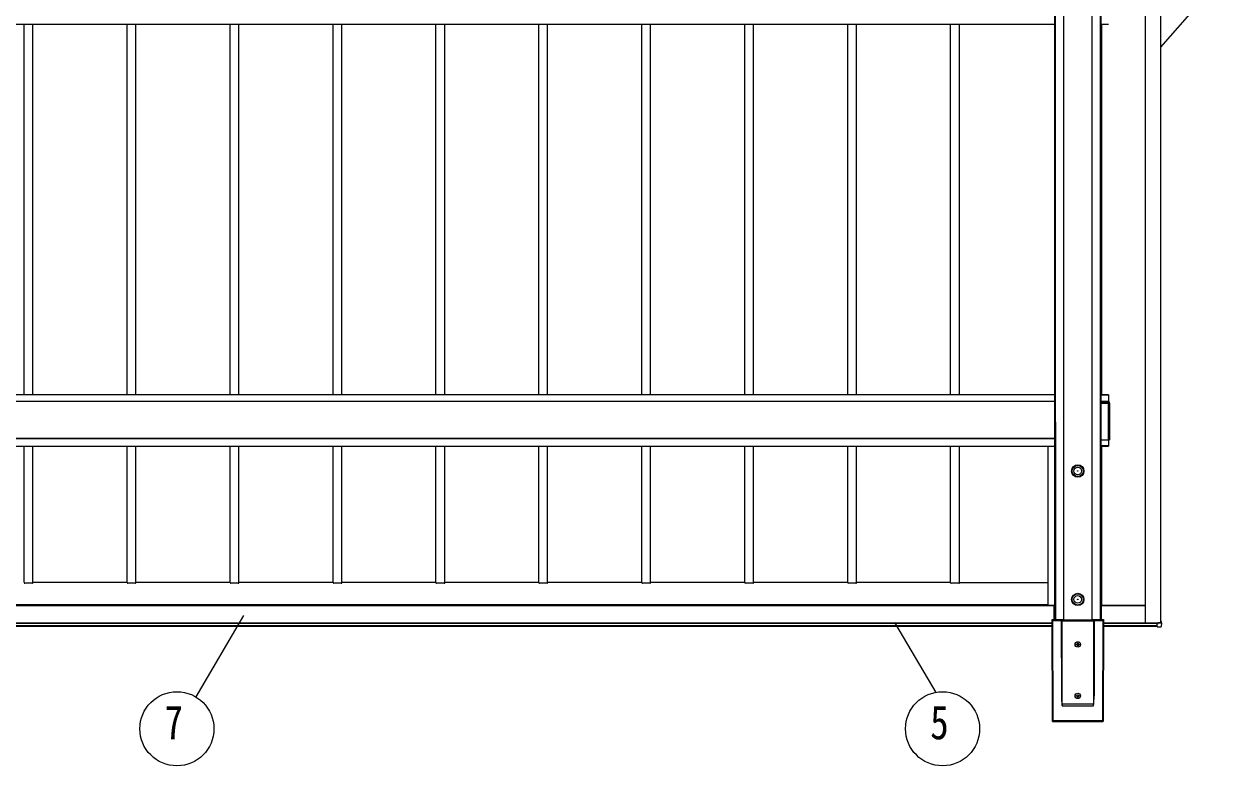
# Model space of a CAD drawing. Units: millimetres, scale not verified. Extents: x -8410 to 8410, y -5940 to 5940.
# Drawn here: x -5469 to -3119, y 76 to 1517 of the extents above; entities that cross this region are included whole.
import ezdxf
from ezdxf.enums import TextEntityAlignment as Align

# ---------------------------------------------------------------- set-up
doc = ezdxf.new("R2010")
doc.units = ezdxf.units.MM
doc.header["$LTSCALE"] = 30
doc.layers.add('0-5_YKK_A1', color=4, linetype='Continuous')
doc.layers.add('0-6_YKK_D', color=6, linetype='Continuous')
doc.styles.add('ＭＳ ゴシック', font='')
doc.styles.get('ＭＳ ゴシック').set_extended_font_data('MS Gothic')

msp = doc.modelspace()

# ---------------------------------------------------------------- linework, layer by layer
at = {"layer": '0-5_YKK_A1'}
for p, q in [((-3290.96, 1959.99), (-3290.96, 353.03)), ((-3260.96, 1958.91), (-3260.96, 353.97)), ((-3378.16, 1707.49), (-3378.16, 360.39)), ((-3376.96, 1707.49), (-3376.96, 360.39)), ((-3449.46, 1589.72), (-3449.46, 358.74)), ((-3394.46, 1589.72), (-3394.46, 358.74)), ((-6664.96, 1517.18), (-3466.96, 1517.18)), ((-5468.96, 797.02), (-5468.96, 1517.18)), ((-5451.96, 797.02), (-5451.96, 1517.18)), ((-5268.96, 797.02), (-5268.96, 1517.18)), ((-5251.96, 797.02), (-5251.96, 1517.18)), ((-5068.96, 797.02), (-5068.96, 1517.18)), ((-5051.96, 797.02), (-5051.96, 1517.18)), ((-4868.96, 797.02), (-4868.96, 1517.18)), ((-4851.96, 797.02), (-4851.96, 1517.18)), ((-4668.96, 797.02), (-4668.96, 1517.18)), ((-4651.96, 797.02), (-4651.96, 1517.18)), ((-4468.96, 797.02), (-4468.96, 1517.18)), ((-4451.96, 797.02), (-4451.96, 1517.18)), ((-4268.96, 797.02), (-4268.96, 1517.18)), ((-4251.96, 797.02), (-4251.96, 1517.18)), ((-4068.96, 797.02), (-4068.96, 1517.18)), ((-4051.96, 797.02), (-4051.96, 1517.18)), ((-3868.96, 797.02), (-3868.96, 1517.18)), ((-3851.96, 797.02), (-3851.96, 1517.18)), ((-3668.96, 797.02), (-3668.96, 1517.18)), ((-3651.96, 797.02), (-3651.96, 1517.18)), ((-3376.96, 1517.18), (-3361.96, 1517.18)), ((-3375.96, 1517.18), (-3375.96, 797.02)), ((-3361.96, 1517.65), (-3361.96, 1517.18)), ((-3466.96, 797.02), (-6664.96, 797.02)), ((-3466.96, 797.02), (-6664.96, 797.02)), ((-3466.96, 784.03), (-6664.96, 784.03)), ((-3361.96, 797.02), (-3376.96, 797.02)), ((-3361.96, 797.02), (-3376.96, 797.02)), ((-3361.96, 796.97), (-3376.96, 796.97)), ((-3361.96, 796.44), (-3376.96, 796.44)), ((-3361.96, 783.96), (-3376.96, 783.96)), ((-3361.96, 781.86), (-3376.96, 781.86)), ((-3376.96, 780), (-3376.96, 780)), ((-3376.46, 780.47), (-3362.26, 780.47)), ((-3376.46, 780.39), (-3376.46, 780.47)), ((-3376.46, 780.39), (-3361.96, 780.39)), ((-3361.96, 797.02), (-3361.96, 796.97)), ((-3361.96, 797.02), (-3361.96, 797.02)), ((-3361.96, 796.97), (-3361.96, 796.44)), ((-3361.96, 796.44), (-3361.96, 783.96)), ((-3361.96, 783.96), (-3361.96, 782.43)), ((-3361.96, 780.49), (-3361.96, 782.43)), ((-3361.96, 709.49), (-3361.96, 780.39)), ((-3360.46, 780.47), (-3360.46, 782.59)), ((-3360.46, 780.47), (-3360.46, 709.57)), ((-3465.46, 743.52), (-3465.46, 360.39)), ((-6664.96, 712.3), (-3466.96, 712.3)), ((-3466.96, 712.27), (-6664.96, 712.27)), ((-3376.46, 709.49), (-3361.96, 709.49)), ((-3361.96, 709.49), (-3361.96, 697.58)), ((-6664.96, 697.1), (-3466.96, 697.1)), ((-5468.96, 432.25), (-5468.96, 697.1)), ((-5451.96, 430.6), (-5451.96, 697.1)), ((-5268.96, 432.25), (-5268.96, 697.1)), ((-5251.96, 430.6), (-5251.96, 697.1)), ((-5068.96, 432.25), (-5068.96, 697.1)), ((-5051.96, 430.6), (-5051.96, 697.1)), ((-4868.96, 432.25), (-4868.96, 697.1)), ((-4851.96, 430.6), (-4851.96, 697.1)), ((-4668.96, 432.25), (-4668.96, 697.1)), ((-4651.96, 430.6), (-4651.96, 697.1)), ((-4468.96, 432.25), (-4468.96, 697.1)), ((-4451.96, 430.6), (-4451.96, 697.1)), ((-4268.96, 432.25), (-4268.96, 697.1)), ((-4251.96, 430.6), (-4251.96, 697.1)), ((-4068.96, 432.25), (-4068.96, 697.1)), ((-4051.96, 430.6), (-4051.96, 697.1)), ((-3868.96, 432.25), (-3868.96, 697.1)), ((-3851.96, 430.6), (-3851.96, 697.1)), ((-3668.96, 432.25), (-3668.96, 697.1)), ((-3651.96, 430.6), (-3651.96, 697.1)), ((-3479.96, 697.1), (-3479.96, 387.59)), ((-3361.96, 697.58), (-3376.96, 697.58)), ((-3376.96, 697.1), (-3361.96, 697.1)), ((-3375.96, 697.1), (-3375.96, 387.59)), ((-3361.96, 697.58), (-3361.96, 697.1)), ((-5452.96, 430.55), (-5467.96, 430.55)), ((-5269.26, 432.25), (-5451.96, 432.25)), ((-5252.96, 430.55), (-5267.96, 430.55)), ((-5069.26, 432.25), (-5251.96, 432.25)), ((-5052.96, 430.55), (-5067.96, 430.55)), ((-4869.26, 432.25), (-5051.96, 432.25)), ((-4852.96, 430.55), (-4867.96, 430.55)), ((-4669.26, 432.25), (-4851.96, 432.25)), ((-4652.96, 430.55), (-4667.96, 430.55)), ((-4469.26, 432.25), (-4651.96, 432.25)), ((-4452.96, 430.55), (-4467.96, 430.55)), ((-4269.26, 432.25), (-4451.96, 432.25)), ((-4252.96, 430.55), (-4267.96, 430.55)), ((-4069.26, 432.25), (-4251.96, 432.25)), ((-4052.96, 430.55), (-4067.96, 430.55)), ((-3869.26, 432.25), (-4051.96, 432.25)), ((-3852.96, 430.55), (-3867.96, 430.55)), ((-3669.26, 432.25), (-3851.96, 432.25)), ((-3652.96, 430.55), (-3667.96, 430.55)), ((-3651.96, 432.25), (-3479.96, 432.25)), ((-3467.96, 387.59), (-6663.96, 387.59)), ((-3467.96, 387.59), (-6663.96, 387.59)), ((-3467.96, 387.54), (-6663.96, 387.54)), ((-3467.96, 387.02), (-6663.96, 387.02)), ((-3479.96, 388.83), (-6651.96, 388.83)), ((-3479.96, 388.73), (-6651.96, 388.73)), ((-3467.96, 387.02), (-3467.96, 387.54)), ((-3467.96, 360.39), (-3467.96, 387.02)), ((-3375.96, 360.39), (-3375.96, 387.59)), ((-3290.96, 387.59), (-3375.96, 387.59)), ((-3290.96, 387.02), (-3375.96, 387.02)), ((-3290.96, 387.59), (-3356.96, 387.59)), ((-3290.96, 387.54), (-3356.96, 387.54)), ((-3471.82, 352.86), (-6660.1, 352.86)), ((-3471.82, 352.55), (-6660.1, 352.55)), ((-3471.21, 161.98), (-3471.85, 360.39)), ((-3471.85, 360.39), (-3450.59, 360.39)), ((-3471.21, 161.98), (-3471.85, 360.39)), ((-3471.85, 360.38), (-3471.39, 359.55)), ((-3471.85, 360.38), (-3450.59, 360.38)), ((-3471.39, 359.55), (-3470.76, 162.04)), ((-3470.39, 358.55), (-3471.39, 359.54)), ((-3453.08, 359.54), (-3471.39, 359.54)), ((-3469.77, 163.04), (-3470.39, 358.55)), ((-3470.39, 358.55), (-3454.01, 358.55)), ((-3454.02, 358.44), (-3453.55, 211.91)), ((-3454.02, 358.44), (-3453.55, 357.57)), ((-3453.55, 357.57), (-3453.55, 211.91)), ((-3452.55, 358.56), (-3453.08, 359.54)), ((-3452.55, 195.28), (-3452.55, 357.52)), ((-3450.59, 360.38), (-3450.34, 358.74)), ((-3450.34, 358.74), (-3393.46, 358.74)), ((-3393.46, 358.74), (-3393.21, 360.38)), ((-3393.21, 360.39), (-3372.07, 360.39)), ((-3393.21, 360.38), (-3372.07, 360.38)), ((-3390.84, 359.54), (-3391.37, 358.56)), ((-3391.37, 358.56), (-3391.37, 357.52)), ((-3391.37, 357.52), (-3391.37, 195.28)), ((-3372.53, 359.54), (-3390.84, 359.54)), ((-3389.9, 358.44), (-3390.37, 211.91)), ((-3390.37, 357.57), (-3389.9, 358.44)), ((-3390.37, 211.91), (-3390.37, 357.57)), ((-3389.91, 358.55), (-3373.53, 358.55)), ((-3375.96, 374.33), (-3376.96, 374.33)), ((-3376.96, 372.72), (-3375.96, 372.72)), ((-3376.96, 372.72), (-3375.96, 372.72)), ((-3376.96, 372.65), (-3375.96, 372.65)), ((-3376.96, 372.33), (-3375.96, 372.33)), ((-3376.96, 365.1), (-3375.96, 365.1)), ((-3376.96, 364.92), (-3375.96, 364.92)), ((-3376.96, 364.37), (-3375.96, 364.37)), ((-3376.96, 364.18), (-3375.96, 364.18)), ((-3373.53, 358.55), (-3374.15, 163.04)), ((-3372.53, 359.54), (-3373.53, 358.55)), ((-3373.16, 162.04), (-3372.53, 359.55)), ((-3372.07, 360.39), (-3372.71, 161.98)), ((-3372.07, 360.39), (-3372.71, 161.98)), ((-3372.07, 360.38), (-3372.53, 359.55)), ((-3266.46, 352.86), (-3372.1, 352.86)), ((-3266.46, 352.55), (-3372.1, 352.55)), ((-3290.46, 353), (-3265.96, 353)), ((-3266.46, 352.86), (-3266.46, 353)), ((-3260.46, 353.97), (-3265.96, 353.97)), ((-3265.96, 353.97), (-3265.96, 353.93)), ((-3265.96, 352.74), (-3265.96, 353.93)), ((-3265.66, 353.92), (-3259.96, 353.92)), ((-3265.66, 353.92), (-3265.66, 352.71)), ((-3259.96, 356.17), (-3260.96, 356.17)), ((-3260.96, 356.12), (-3260.46, 356.12)), ((-3260.46, 354.61), (-3260.96, 354.61)), ((-3260.46, 356.12), (-3260.46, 353.97)), ((-3259.46, 353.95), (-3259.92, 346.45)), ((-3259.46, 353.95), (-3259.46, 356.14)), ((-3471.81, 348.01), (-6660.11, 348.01)), ((-6660.11, 347.53), (-3471.81, 347.53)), ((-3471.82, 352.52), (-6660.1, 352.52)), ((-3471.82, 352.2), (-6660.1, 352.2)), ((-3267.46, 348.01), (-3372.11, 348.01)), ((-3372.11, 347.53), (-3267.46, 347.53)), ((-3266.46, 352.52), (-3372.1, 352.52)), ((-3267.46, 352.2), (-3372.1, 352.2)), ((-3267.46, 352.48), (-3266.26, 352.48)), ((-3267.46, 352.48), (-3267.46, 352.44)), ((-3267.46, 352.11), (-3267.46, 352.44)), ((-3267.46, 346.42), (-3267.46, 352.11)), ((-3266.26, 352.11), (-3267.46, 352.11)), ((-3267.46, 345.98), (-3267.46, 346.42)), ((-3267.46, 345.98), (-3260.42, 345.98)), ((-3266.26, 352.44), (-3266.26, 352.11)), ((-3421.48, 310.21), (-3421.48, 309.25)), ((-3391.37, 195.28), (-3452.55, 195.28)), ((-3452.55, 192.66), (-3391.37, 192.66)), ((-3421.48, 210.21), (-3421.48, 209.25)), ((-3471.21, 161.98), (-3470.77, 162.04)), ((-3372.71, 161.98), (-3471.21, 161.98)), ((-3470.77, 162.04), (-3373.15, 162.04)), ((-3469.77, 163.04), (-3470.76, 162.04)), ((-3374.15, 163.04), (-3469.77, 163.04)), ((-3374.15, 163.04), (-3373.16, 162.04)), ((-3372.71, 161.98), (-3373.15, 162.04))]:
    msp.add_line(p, q, dxfattribs=at)
for points in [[(-3466.96, 1707.49), (-3466.96, 1565.83), (-3466.96, 743.52), (-3466.96, 360.39)], [(-3465.76, 1707.49), (-3465.76, 743.52), (-3465.76, 360.39)], [(-3467.96, 387.54), (-3467.96, 387.59), (-3467.96, 387.59)], [(-3391.37, 358.56), (-3452.55, 358.56), (-3452.55, 357.52), (-3391.37, 357.52)], [(-3266.46, 352.48), (-3266.46, 352.52), (-3266.46, 352.55), (-3266.46, 352.86)], [(-3267.46, 352.44), (-3266.26, 352.44), (-3266.26, 352.48)], [(-3423.4, 311.17), (-3424.36, 311.17), (-3424.36, 312.13), (-3423.4, 312.13)], [(-3422.44, 313.09), (-3422.44, 314.05), (-3421.48, 314.05), (-3421.48, 313.09)], [(-3421.48, 309.25), (-3422.44, 309.25), (-3422.44, 310.21)], [(-3420.52, 312.13), (-3419.56, 312.13), (-3419.56, 311.17), (-3420.52, 311.17)], [(-3423.4, 211.17), (-3424.36, 211.17), (-3424.36, 212.13), (-3423.4, 212.13)], [(-3422.44, 213.09), (-3422.44, 214.05), (-3421.48, 214.05), (-3421.48, 213.09)], [(-3420.52, 212.13), (-3419.56, 212.13), (-3419.56, 211.17), (-3420.52, 211.17)], [(-3452.91, 195.29), (-3452.64, 193.34), (-3452.55, 192.71), (-3452.55, 192.66)], [(-3421.48, 209.25), (-3422.44, 209.25), (-3422.44, 210.21)]]:
    msp.add_lwpolyline(points, dxfattribs=at)
for centre, radius in [((-3421.96, 648.82), 12), ((-3421.96, 648.82), 10.88), ((-3421.96, 648.82), 7.48), ((-3421.96, 648.82), 0.5), ((-3421.96, 399.15), 12), ((-3421.96, 399.15), 10.88), ((-3421.96, 399.15), 7.48), ((-3421.96, 399.15), 0.5), ((-3421.96, 311.65), 5.3), ((-3421.96, 211.65), 5.3)]:
    msp.add_circle(centre, radius, dxfattribs=at)
for centre, radius, start, end in [((-3376.46, 779.97), 0.5, 89.96074, 179.96069), ((-3376.46, 779.9), 0.5, 89.96074, 179.96069), ((-3362.19, 781.92), 1.45, 267.0366, 278.95519), ((-3361.59, 775.45), 7.23, 81.04481, 92.9634), ((-3361.59, 787.62), 7.23, 267.0366, 278.95519), ((-3376.46, 709.99), 0.5, 180.03931, 270.03926), ((-3361.59, 716.72), 7.23, 267.0366, 278.95519), ((-5468.21, 435.37), 4.82, 261.04481, 272.9634), ((-5452.71, 435.37), 4.82, 267.0366, 278.95519), ((-5269.19, 430.8), 1.45, 81.04481, 92.9634), ((-5268.21, 435.37), 4.82, 261.04481, 272.9634), ((-5252.71, 435.37), 4.82, 267.0366, 278.95519), ((-5069.19, 430.8), 1.45, 81.04481, 92.9634), ((-5068.21, 435.37), 4.82, 261.04481, 272.9634), ((-5052.71, 435.37), 4.82, 267.0366, 278.95519), ((-4869.19, 430.8), 1.45, 81.04481, 92.9634), ((-4868.21, 435.37), 4.82, 261.04481, 272.9634), ((-4852.71, 435.37), 4.82, 267.0366, 278.95519), ((-4669.19, 430.8), 1.45, 81.04481, 92.9634), ((-4668.21, 435.37), 4.82, 261.04481, 272.9634), ((-4652.71, 435.37), 4.82, 267.0366, 278.95519), ((-4469.19, 430.8), 1.45, 81.04481, 92.9634), ((-4468.21, 435.37), 4.82, 261.04481, 272.9634), ((-4452.71, 435.37), 4.82, 267.0366, 278.95519), ((-4269.19, 430.8), 1.45, 81.04481, 92.9634), ((-4268.21, 435.37), 4.82, 261.04481, 272.9634), ((-4252.71, 435.37), 4.82, 267.0366, 278.95519), ((-4069.19, 430.8), 1.45, 81.04481, 92.9634), ((-4068.21, 435.37), 4.82, 261.04481, 272.9634), ((-4052.71, 435.37), 4.82, 267.0366, 278.95519), ((-3869.19, 430.8), 1.45, 81.04481, 92.9634), ((-3868.21, 435.37), 4.82, 261.04481, 272.9634), ((-3852.71, 435.37), 4.82, 267.0366, 278.95519), ((-3669.19, 430.8), 1.45, 81.04481, 92.9634), ((-3668.21, 435.37), 4.82, 261.04481, 272.9634), ((-3652.71, 435.37), 4.82, 267.0366, 278.95519), ((-3452.78, 363.03), 5.51, 261.98271, 272.37953), ((-3452.54, 357.56), 1, 90.33323, 179.58819), ((-3391.38, 357.56), 1, 0.41181, 89.66677), ((-3391.14, 363.03), 5.51, 267.62047, 278.01729), ((-3290.59, 355.41), 2.41, 261.04481, 272.9634), ((-3265.73, 353.39), 0.692, 250.9406, 276.14226), ((-3260.42, 346.48), 0.5, 270, 356.48397), ((-3423.4, 313.09), 0.96, 270, 0), ((-3423.4, 310.21), 0.96, 0, 90), ((-3420.52, 313.09), 0.96, 180, 270), ((-3420.52, 310.21), 0.96, 90, 180), ((-3423.4, 213.09), 0.96, 270, 0), ((-3420.52, 213.09), 0.96, 180, 270), ((-3452.56, 213.23), 17.95, 268.85343, 270.01591), ((-3423.4, 210.21), 0.96, 0, 90), ((-3420.52, 210.21), 0.96, 90, 180), ((-3691.53, 236.19), 303.3, 351.74911, 352.24905), ((-3391.37, 213.23), 17.95, 269.98409, 271.14657)]:
    msp.add_arc(centre, radius, start, end, dxfattribs=at)
for centre, major_axis, ratio, start_param, end_param in [((-3471.85, 359.89), (-0.002, 0.5), 0.061078, 6.1695427, 6.2219864), ((-3470.4, 359.55), (1, 0), 0.113935, 3.2029649, 3.2554086), ((-3453.02, 358.43), (0.479, -0.888), 0.991726, 4.1078282, 4.2175476), ((-3453.08, 358.55), (0.529, 0.886), 0.878896, 0.5965642, 2.0539141), ((-3390.84, 358.55), (-0.529, 0.886), 0.878896, 4.2292712, 5.6866211), ((-3390.91, 358.43), (-0.479, -0.888), 0.991726, 2.0656377, 2.1753571), ((-3373.52, 359.55), (1, 0), 0.113935, 6.1693694, 6.2218131), ((-3372.07, 359.89), (0.002, 0.5), 0.061078, 0.0611989, 0.1136426), ((-3266.26, 352.78), (-0.3, 0), 0.995429, 1.5707963, 3.1415927), ((-3266.26, 352.74), (-0.3, 0), 0.992228, 1.5707963, 3.1415927), ((-3266.26, 352.71), (-0.6, 0), 0.995429, 1.5707963, 3.1415927), ((-3265.66, 353.93), (-0.3, 0), 0.052434, 6.2831853, 7.8539816), ((-3259.96, 356.14), (-0.501, 0), 0.052336, 3.1415824, 4.7086518), ((-3259.96, 353.95), (-0.501, 0), 0.052336, 1.5745335, 3.1416029), ((-3452.55, 213.08), (0, -19.11), 0.052342, 4.7734755, 5.9105409), ((-3391.37, 213.08), (0, -19.11), 0.052342, 0.3726444, 1.5097098), ((-3449.43, 192.66), (-0.16, 50), 0.0623, 1.5182266, 1.5705921), ((-3394.49, 192.66), (0.16, 50), 0.0623, 4.7125932, 4.7649587), ((-3470.71, 161.98), (0.5, 0), 0.008727, 3.0806179, 3.1328939), ((-3470.77, 163.04), (0, 1), 0.061078, 3.1501231, 3.2023991), ((-3373.15, 163.04), (0, 1), 0.061078, 3.0807862, 3.1330623), ((-3373.21, 161.98), (0.5, 0), 0.008727, 0.0086987, 0.0609748)]:
    msp.add_ellipse(centre, major_axis=major_axis, ratio=ratio, start_param=start_param, end_param=end_param, dxfattribs=at)
at = {"layer": '0-6_YKK_D'}
for p, q in [((-3260.92, 1473.04), (-3118.82, 1633.65)), ((-5042.62, 367.89), (-5135.71, 209.78)), ((-3777.78, 354.28), (-3697.84, 218.53))]:
    msp.add_line(p, q, dxfattribs=at)
for centre in [(-5172.25, 147.74), (-3684.68, 147.74)]:
    msp.add_circle(centre, 72, dxfattribs=at)

# ---------------------------------------------------------------- texts
at = {"layer": '0-6_YKK_D', "style": 'ＭＳ ゴシック', "width": 0.8}
for s, p in [('7', (-5196.25, 107.54)), ('5', (-3708.68, 107.54))]:
    msp.add_text(s, height=65.98, dxfattribs=at).set_placement(p, align=Align.BOTTOM_LEFT)

doc.saveas('drawing.dxf')
